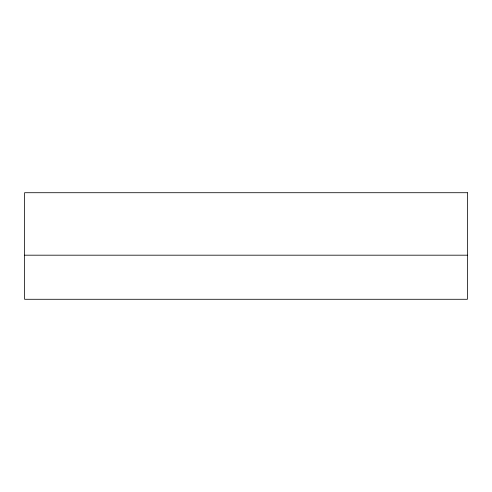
<?xml version="1.0" encoding="UTF-8"?>
<svg xmlns="http://www.w3.org/2000/svg" width="492" height="492" viewBox="0 0 492 492"><rect width="100%" height="100%" fill="white"/><g stroke="black" fill="none" stroke-linecap="round" stroke-linejoin="round"><path stroke-width="0.74" d="M24.6 255.188L467.4 255.188M467.4 192.716L24.6 192.716L24.6 299.284L467.4 299.284L467.4 192.716"/></g></svg>
